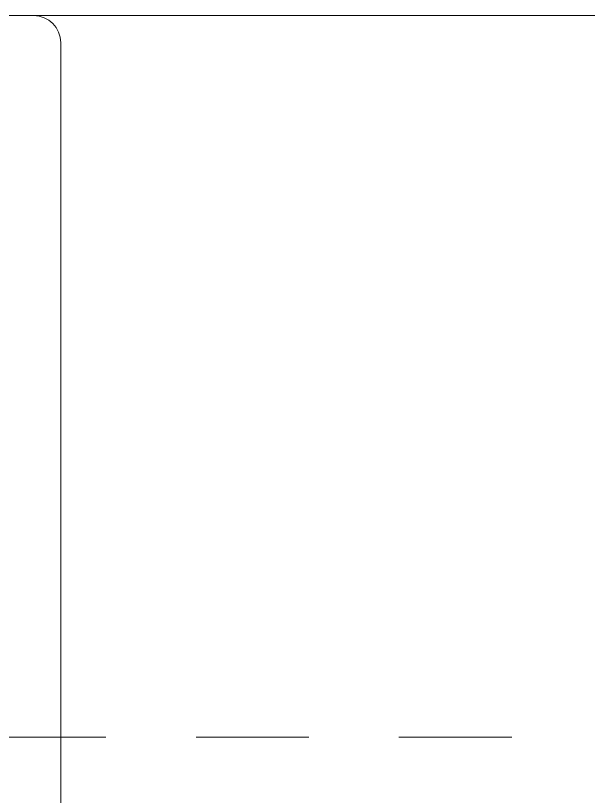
# Model space of a CAD drawing. Header units: metres. Extents: x 14 to 2416, y -346 to 476.
# Drawn here: x 138.277 to 138.912, y -134.994 to -134.128 of the extents above; entities that cross this region are included whole.
import ezdxf

# ---------------------------------------------------------------- set-up
doc = ezdxf.new("R2010")
doc.units = ezdxf.units.M
doc.linetypes.add('0', pattern=[0])
doc.linetypes.add('HIDDEN2', pattern=[0.1875, 0.125, -0.0625])
doc.layers.get('0').update_dxf_attribs({"linetype": '0', "lineweight": 20})
for name, color, linetype, lineweight in [('A-ANNO-TEXT', 20, 'Continuous', 13), ('A-WALL', 250, 'Continuous', 20), ('baños', 251, 'Continuous', 0)]:
    doc.layers.add(name, color=color, linetype=linetype, lineweight=lineweight)
doc.layers.add('Techos 1', color=7, linetype='HIDDEN2', lineweight=9, true_color=0x42391a)

# ---------------------------------------------------------------- blocks, each defined once
blk = doc.blocks.new('PL BASE 2N NASAS 09')
at = {"layer": 'A-WALL'}
for p, q in [((163.86755, -7.41173), (163.82755, -7.41173)), ((163.89755, -7.44173), (163.89755, -8.89173))]:
    blk.add_line(p, q, dxfattribs=at)
blk.add_arc((163.86755, -7.44173), 0.03, 0, 90, dxfattribs=at)
at = {"layer": 'baños'}
blk.add_line((163.86755, -7.41173), (165.09755, -7.41173), dxfattribs=at)
at = {"layer": 'Techos 1'}
blk.add_line((161.34755, -8.21173), (176.09755, -8.21173), dxfattribs=at)
blk = doc.blocks.new('PL MUEBLES 2N NASAS 09')
blk.add_blockref('PL BASE 2N NASAS 09', (49.91428, 62.71701))
blk = doc.blocks.new('A$C595364de')
blk.add_blockref('PL MUEBLES 2N NASAS 09', (-199.56182, -36.6052))

msp = doc.modelspace()

# ---------------------------------------------------------------- block references
at = {"layer": 'A-ANNO-TEXT'}
msp.add_blockref('A$C595364de', (124.07662, -152.82804), dxfattribs=at)
msp.add_blockref('A$C595364de', (124.07662, -152.82804), dxfattribs=at)

doc.saveas('drawing.dxf')
